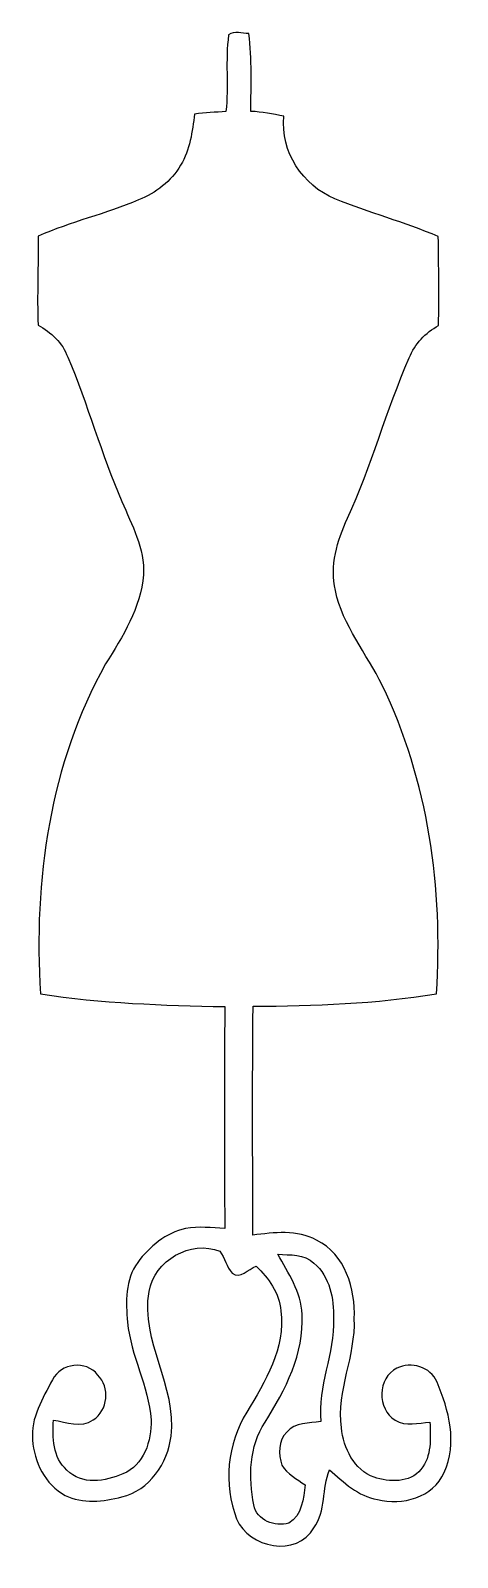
# Model space of a CAD drawing. Header units: centimetres. Extents: x -1.9 to 1.9, y -6.7 to 6.6.
import ezdxf

# ---------------------------------------------------------------- set-up
doc = ezdxf.new("R2010")
doc.units = ezdxf.units.CM
doc.header["$MEASUREMENT"] = 0
doc.layers.add('Camada 1', color=7, linetype='Continuous')

msp = doc.modelspace()

# ---------------------------------------------------------------- linework, layer by layer
at = {"layer": 'Camada 1', "color": 153}
for points, knots in [([(-0.11959, 6.5793), (-0.06738, 6.61811), (-0.00246, 6.59448), (0.05679, 6.59129), (0.05679, 6.59129), (0.08748, 6.36622), (0.07513, 6.13903), (0.07513, 5.9129), (0.07513, 5.9129), (0.17215, 5.9069), (0.26811, 5.89209), (0.363, 5.87021), (0.363, 5.87021), (0.33231, 5.56153), (0.52811, 5.26555), (0.81033, 5.14914), (0.81033, 5.14914), (1.10666, 5.02673), (1.41958, 4.94875), (1.71343, 4.81965), (1.71343, 4.81965), (1.71555, 4.5614), (1.72261, 4.30318), (1.7145, 4.04529), (1.7145, 4.04529), (1.60126, 3.98073), (1.50812, 3.88408), (1.45908, 3.76202), (1.45908, 3.76202), (1.2573, 3.30412), (1.1303, 2.81622), (0.91863, 2.3622), (0.91863, 2.3622), (0.82973, 2.16712), (0.76341, 1.94627), (0.8135, 1.73143), (0.8135, 1.73143), (0.87911, 1.42558), (1.08725, 1.18109), (1.22273, 0.90557), (1.22273, 0.90557), (1.62701, 0.07408), (1.75718, -0.87029), (1.69686, -1.78681), (1.69686, -1.78681), (1.16769, -1.87395), (0.63041, -1.89264), (0.09489, -1.89547), (0.09489, -1.89547), (0.08748, -2.56117), (0.09102, -3.22721), (0.09277, -3.89254), (0.09277, -3.89254), (0.27763, -3.87032), (0.47837, -3.84315), (0.64947, -3.93664), (0.64947, -3.93664), (0.89992, -4.05799), (0.99024, -4.36174), (0.97861, -4.62138), (0.97861, -4.62138), (0.99447, -4.94558), (0.82337, -5.24932), (0.86676, -5.57423), (0.86676, -5.57423), (0.88547, -5.75062), (0.97437, -5.94147), (1.15147, -6.00604), (1.15147, -6.00604), (1.28517, -6.04872), (1.46402, -6.05683), (1.56138, -5.9376), (1.56138, -5.9376), (1.65734, -5.82224), (1.64394, -5.66525), (1.64007, -5.52555), (1.64007, -5.52555), (1.53952, -5.53154), (1.4284, -5.56541), (1.33631, -5.50757), (1.33631, -5.50757), (1.17756, -5.4116), (1.18004, -5.13608), (1.35042, -5.05495), (1.35042, -5.05495), (1.47496, -4.98792), (1.64535, -5.04367), (1.7018, -5.17455), (1.7018, -5.17455), (1.80657, -5.41937), (1.881, -5.70864), (1.76494, -5.9637), (1.76494, -5.9637), (1.66899, -6.18101), (1.397, -6.25581), (1.18039, -6.19972), (1.18039, -6.19972), (1.01211, -6.17149), (0.88652, -6.04908), (0.76305, -5.94147), (0.76305, -5.94147), (0.6932, -6.1041), (0.73447, -6.29954), (0.62547, -6.44735), (0.62547, -6.44735), (0.48012, -6.70524), (0.05432, -6.62481), (-0.04903, -6.36939), (-0.04903, -6.36939), (-0.1651, -6.06812), (-0.13334, -5.71183), (0.03986, -5.43806), (0.03986, -5.43806), (0.19897, -5.17102), (0.38028, -4.87856), (0.33796, -4.55329), (0.33796, -4.55329), (0.3249, -4.39807), (0.23001, -4.2679), (0.12064, -4.16382), (0.12064, -4.16382), (0.05432, -4.18747), (-0.01729, -4.28059), (-0.08784, -4.22346), (-0.08784, -4.22346), (-0.13899, -4.17018), (-0.15098, -4.09187), (-0.19578, -4.03401), (-0.19578, -4.03401), (-0.44874, -3.92923), (-0.76904, -4.1148), (-0.81455, -4.38326), (-0.81455, -4.38326), (-0.88971, -4.82106), (-0.56761, -5.20982), (-0.6223, -5.6462), (-0.6223, -5.6462), (-0.6491, -5.88362), (-0.81209, -6.11928), (-1.05233, -6.17748), (-1.05233, -6.17748), (-1.21355, -6.21875), (-1.39417, -6.23746), (-1.54869, -6.16338), (-1.54869, -6.16338), (-1.72225, -6.06953), (-1.82033, -5.87128), (-1.83198, -5.67937), (-1.83198, -5.67937), (-1.85067, -5.48745), (-1.74342, -5.31741), (-1.6584, -5.15443), (-1.6584, -5.15443), (-1.58608, -5.00979), (-1.36384, -4.98122), (-1.26364, -5.1121), (-1.26364, -5.1121), (-1.15252, -5.22216), (-1.17264, -5.41972), (-1.3021, -5.50579), (-1.3021, -5.50579), (-1.40828, -5.57954), (-1.5367, -5.52272), (-1.65099, -5.50615), (-1.65099, -5.50615), (-1.65805, -5.65855), (-1.65664, -5.83282), (-1.53282, -5.94289), (-1.53282, -5.94289), (-1.4037, -6.07589), (-1.19661, -6.04378), (-1.04315, -5.975), (-1.04315, -5.975), (-0.85901, -5.90337), (-0.79128, -5.68537), (-0.79728, -5.50367), (-0.79728, -5.50367), (-0.81774, -5.20982), (-0.97367, -4.94629), (-1.00295, -4.65349), (-1.00295, -4.65349), (-1.01847, -4.4771), (-1.0234, -4.28096), (-0.91369, -4.13103), (-0.91369, -4.13103), (-0.81104, -3.99238), (-0.66815, -3.87032), (-0.49494, -3.83611), (-0.49494, -3.83611), (-0.38169, -3.81565), (-0.26634, -3.82693), (-0.15239, -3.83363), (-0.15239, -3.83363), (-0.15733, -3.1884), (-0.15699, -2.54353), (-0.15239, -1.8983), (-0.15239, -1.8983), (-0.69144, -1.88877), (-1.23119, -1.87006), (-1.76459, -1.78752), (-1.76459, -1.78752), (-1.82386, -0.80327), (-1.68485, 0.22224), (-1.19379, 1.09078), (-1.19379, 1.09078), (-1.04668, 1.33103), (-0.88511, 1.57973), (-0.86395, 1.86901), (-0.86395, 1.86901), (-0.84878, 2.09902), (-0.9666, 2.3047), (-1.05197, 2.51001), (-1.05197, 2.51001), (-1.23296, 2.92099), (-1.34761, 3.35738), (-1.52576, 3.76943), (-1.52576, 3.76943), (-1.57127, 3.89395), (-1.6704, 3.98638), (-1.78505, 4.04777), (-1.78505, 4.04777), (-1.79351, 4.30705), (-1.78118, 4.566), (-1.78399, 4.82528), (-1.78399, 4.82528), (-1.49754, 4.94736), (-1.19308, 5.02038), (-0.90594, 5.13997), (-0.90594, 5.13997), (-0.756, 5.2003), (-0.62194, 5.30331), (-0.53833, 5.443), (-0.53833, 5.443), (-0.45402, 5.57635), (-0.4385, 5.73722), (-0.41663, 5.88963), (-0.41663, 5.88963), (-0.32526, 5.8995), (-0.23388, 5.90585), (-0.14252, 5.91043), (-0.14252, 5.91043), (-0.11782, 6.13268), (-0.14993, 6.35776), (-0.11959, 6.5793)], [0, 0, 0, 0, 0.01612903, 0.01612903, 0.01612903, 0.01612903, 0.03225806, 0.03225806, 0.03225806, 0.03225806, 0.0483871, 0.0483871, 0.0483871, 0.0483871, 0.06451613, 0.06451613, 0.06451613, 0.06451613, 0.08064516, 0.08064516, 0.08064516, 0.08064516, 0.09677419, 0.09677419, 0.09677419, 0.09677419, 0.11290323, 0.11290323, 0.11290323, 0.11290323, 0.12903226, 0.12903226, 0.12903226, 0.12903226, 0.14516129, 0.14516129, 0.14516129, 0.14516129, 0.16129032, 0.16129032, 0.16129032, 0.16129032, 0.17741935, 0.17741935, 0.17741935, 0.17741935, 0.19354839, 0.19354839, 0.19354839, 0.19354839, 0.20967742, 0.20967742, 0.20967742, 0.20967742, 0.22580645, 0.22580645, 0.22580645, 0.22580645, 0.24193548, 0.24193548, 0.24193548, 0.24193548, 0.25806452, 0.25806452, 0.25806452, 0.25806452, 0.27419355, 0.27419355, 0.27419355, 0.27419355, 0.29032258, 0.29032258, 0.29032258, 0.29032258, 0.30645161, 0.30645161, 0.30645161, 0.30645161, 0.32258065, 0.32258065, 0.32258065, 0.32258065, 0.33870968, 0.33870968, 0.33870968, 0.33870968, 0.35483871, 0.35483871, 0.35483871, 0.35483871, 0.37096774, 0.37096774, 0.37096774, 0.37096774, 0.38709677, 0.38709677, 0.38709677, 0.38709677, 0.40322581, 0.40322581, 0.40322581, 0.40322581, 0.41935484, 0.41935484, 0.41935484, 0.41935484, 0.43548387, 0.43548387, 0.43548387, 0.43548387, 0.4516129, 0.4516129, 0.4516129, 0.4516129, 0.46774194, 0.46774194, 0.46774194, 0.46774194, 0.48387097, 0.48387097, 0.48387097, 0.48387097, 0.5, 0.5, 0.5, 0.5, 0.51612903, 0.51612903, 0.51612903, 0.51612903, 0.53225806, 0.53225806, 0.53225806, 0.53225806, 0.5483871, 0.5483871, 0.5483871, 0.5483871, 0.56451613, 0.56451613, 0.56451613, 0.56451613, 0.58064516, 0.58064516, 0.58064516, 0.58064516, 0.59677419, 0.59677419, 0.59677419, 0.59677419, 0.61290323, 0.61290323, 0.61290323, 0.61290323, 0.62903226, 0.62903226, 0.62903226, 0.62903226, 0.64516129, 0.64516129, 0.64516129, 0.64516129, 0.66129032, 0.66129032, 0.66129032, 0.66129032, 0.67741935, 0.67741935, 0.67741935, 0.67741935, 0.69354839, 0.69354839, 0.69354839, 0.69354839, 0.70967742, 0.70967742, 0.70967742, 0.70967742, 0.72580645, 0.72580645, 0.72580645, 0.72580645, 0.74193548, 0.74193548, 0.74193548, 0.74193548, 0.75806452, 0.75806452, 0.75806452, 0.75806452, 0.77419355, 0.77419355, 0.77419355, 0.77419355, 0.79032258, 0.79032258, 0.79032258, 0.79032258, 0.80645161, 0.80645161, 0.80645161, 0.80645161, 0.82258065, 0.82258065, 0.82258065, 0.82258065, 0.83870968, 0.83870968, 0.83870968, 0.83870968, 0.85483871, 0.85483871, 0.85483871, 0.85483871, 0.87096774, 0.87096774, 0.87096774, 0.87096774, 0.88709677, 0.88709677, 0.88709677, 0.88709677, 0.90322581, 0.90322581, 0.90322581, 0.90322581, 0.91935484, 0.91935484, 0.91935484, 0.91935484, 0.93548387, 0.93548387, 0.93548387, 0.93548387, 0.9516129, 0.9516129, 0.9516129, 0.9516129, 0.96774194, 0.96774194, 0.96774194, 0.96774194, 1, 1, 1, 1]), ([(0.3108, -4.05835), (0.3108, -4.05835), (0.3108, -4.05835), (0.3108, -4.05835), (0.3108, -4.05835), (0.39863, -4.22521), (0.52, -4.38784), (0.5221, -4.58435), (0.5221, -4.58435), (0.54363, -4.9269), (0.37641, -5.24333), (0.20002, -5.52484), (0.20002, -5.52484), (0.05927, -5.7358), (0.05186, -6.00569), (0.10195, -6.24662), (0.10195, -6.24662), (0.12593, -6.38527), (0.28468, -6.43748), (0.40745, -6.40537), (0.40745, -6.40537), (0.52317, -6.33764), (0.53374, -6.19159), (0.54926, -6.07236), (0.54926, -6.07236), (0.4773, -6.02085), (0.39334, -5.97782), (0.34571, -5.9002), (0.34571, -5.9002), (0.31608, -5.80565), (0.31326, -5.68537), (0.38876, -5.61057), (0.38876, -5.61057), (0.46177, -5.5245), (0.58454, -5.53402), (0.68615, -5.51956), (0.68615, -5.51956), (0.65687, -5.21263), (0.80751, -4.92653), (0.79657, -4.62104), (0.79657, -4.62104), (0.80398, -4.44605), (0.76482, -4.2552), (0.62618, -4.13666), (0.62618, -4.13666), (0.54186, -4.05553), (0.41733, -4.06822), (0.3108, -4.05835)], [0, 0, 0, 0, 0.07692308, 0.07692308, 0.07692308, 0.07692308, 0.15384615, 0.15384615, 0.15384615, 0.15384615, 0.23076923, 0.23076923, 0.23076923, 0.23076923, 0.30769231, 0.30769231, 0.30769231, 0.30769231, 0.38461538, 0.38461538, 0.38461538, 0.38461538, 0.46153846, 0.46153846, 0.46153846, 0.46153846, 0.53846154, 0.53846154, 0.53846154, 0.53846154, 0.61538462, 0.61538462, 0.61538462, 0.61538462, 0.69230769, 0.69230769, 0.69230769, 0.69230769, 0.76923077, 0.76923077, 0.76923077, 0.76923077, 0.84615385, 0.84615385, 0.84615385, 0.84615385, 1, 1, 1, 1])]:
    msp.add_open_spline(points, degree=3, knots=knots, dxfattribs=at)

doc.saveas('drawing.dxf')
